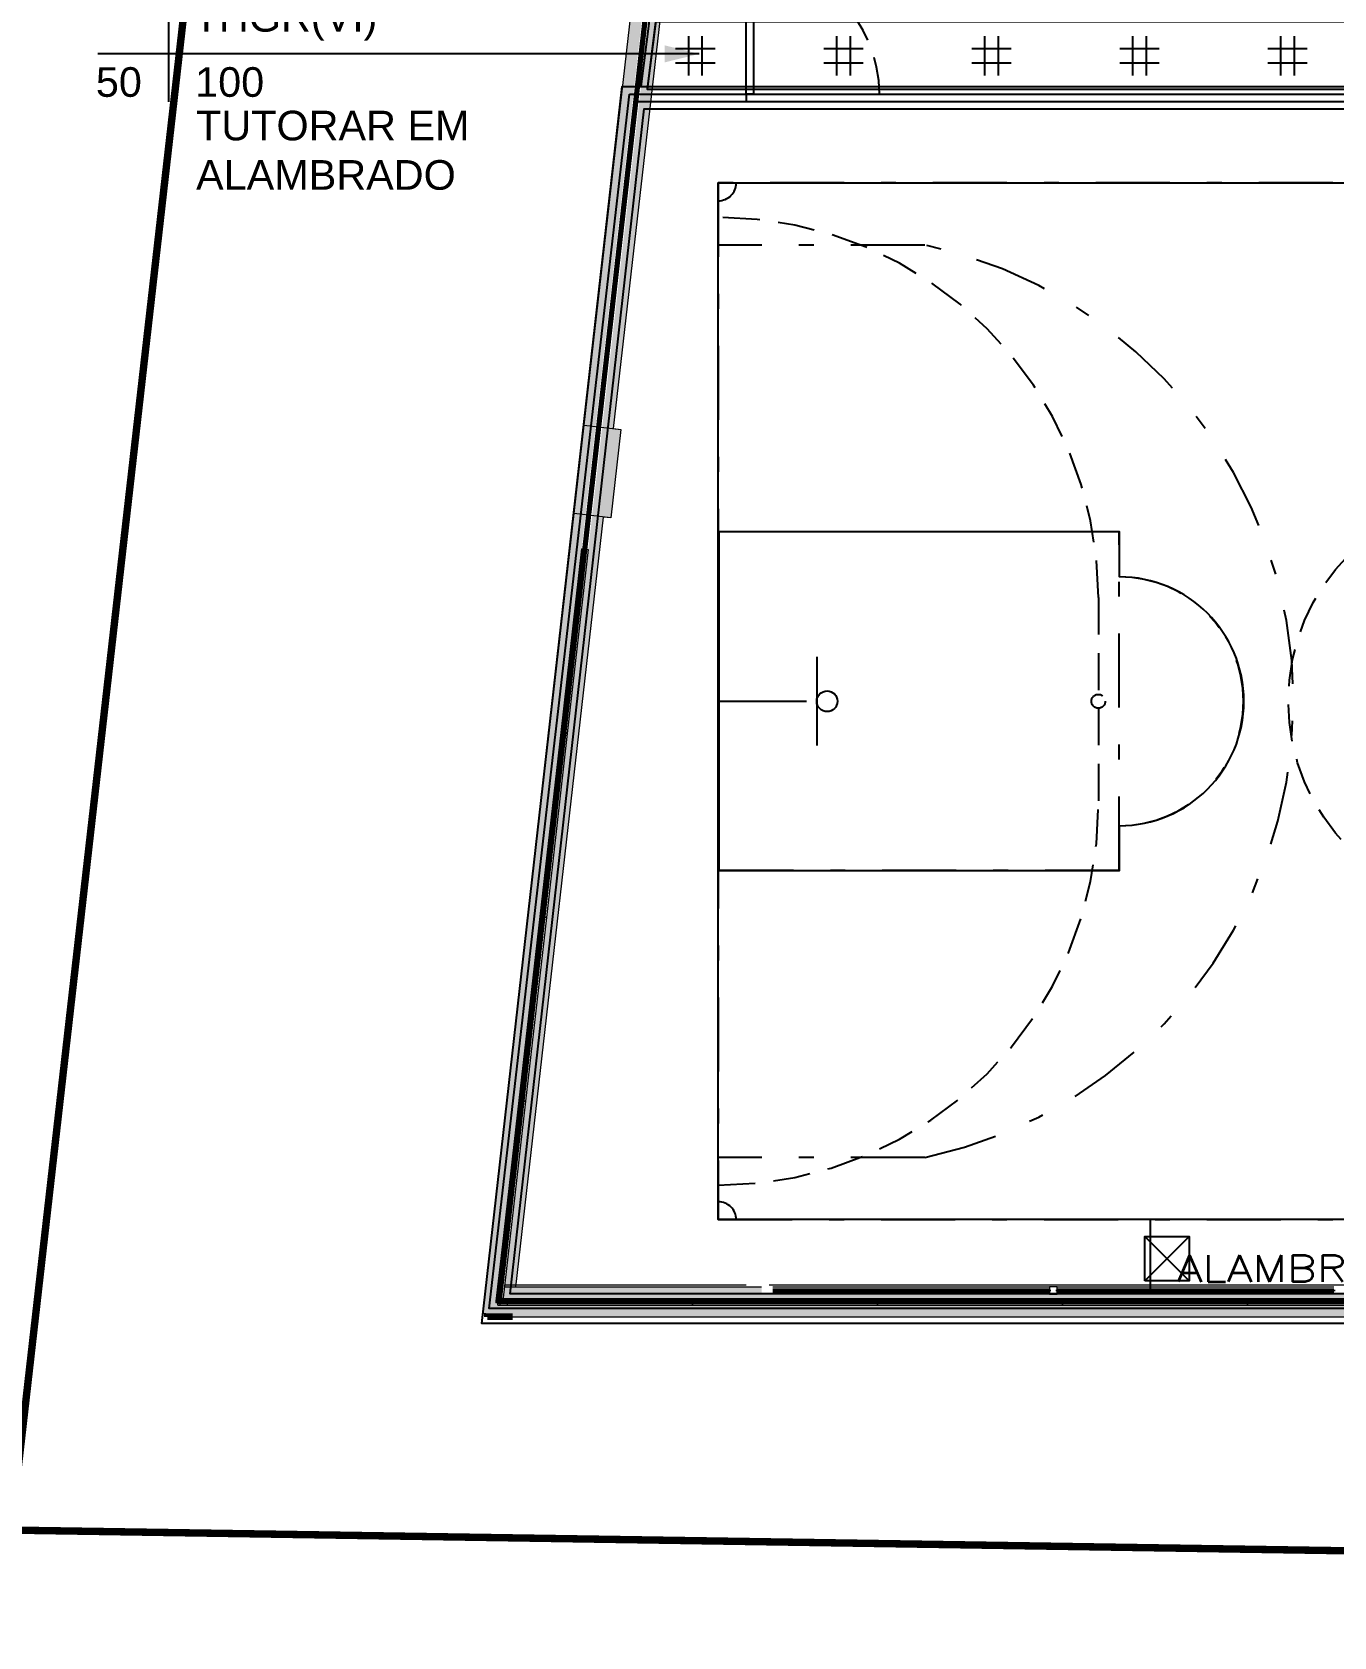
# Model space of a CAD drawing. Extents: x -14.2 to 52.3, y 2.5 to 90.9.
# Drawn here: x 0.6 to 9.39, y 3.66 to 14.5 of the extents above; entities that cross this region are included whole.
import ezdxf
from ezdxf.enums import TextEntityAlignment as Align

# ---------------------------------------------------------------- set-up
doc = ezdxf.new("R2010")
doc.units = 0
doc.linetypes.add('limpo_PINI-PSG-PE-0102-LAZ-R00$0$DASHDOT', pattern=[1, 0.5, -0.25, 0, -0.25])
doc.linetypes.add('limpo_PINI-PSG-PE-0102-LAZ-R00$0$HIDDEN', pattern=[0.375, 0.25, -0.125])
for name, color, linetype in [('FOR_CONTROL', 2, 'Continuous'), ('LEGENDA', 2, 'Continuous'), ('limpo_PINI-PSG-PE-0102-LAZ-R00$0$PA_CAIX', 1, 'Continuous'), ('limpo_PINI-PSG-PE-0102-LAZ-R00$0$PA_EXTE_1', 1, 'Continuous'), ('limpo_PINI-PSG-PE-0102-LAZ-R00$0$PA_EXTE_2', 2, 'Continuous'), ('limpo_PINI-PSG-PE-0102-LAZ-R00$0$PA_EXTE_3', 3, 'Continuous'), ('limpo_PINI-PSG-PE-0102-LAZ-R00$0$PA_LIDER', 12, 'Continuous'), ('limpo_PINI-PSG-PE-0102-LAZ-R00$0$PA_LIMI_TER', 32, 'limpo_PINI-PSG-PE-0102-LAZ-R00$0$DASHDOT'), ('limpo_PINI-PSG-PE-0102-LAZ-R00$0$PA_PISO_1', 11, 'Continuous'), ('limpo_PINI-PSG-PE-0102-LAZ-R00$0$PA_PISO_2', 15, 'Continuous'), ('limpo_PINI-PSG-PE-0102-LAZ-R00$0$PA_PROJ_S', 2, 'limpo_PINI-PSG-PE-0102-LAZ-R00$0$HIDDEN'), ('limpo_PINI-PSG-PE-0102-LAZ-R00$0$QUADROS', 1, 'Continuous'), ('limpo_PINI-PSG-PE-0102-LAZ-R00$0$XR_ARQT', 7, 'Continuous'), ('limpo_PINI-PSG-PE-0102-LAZ-R00$0$XR_ELET', 31, 'Continuous'), ('PLANTIO1', 2, 'Continuous'), ('XR_ARQT', 7, 'Continuous')]:
    doc.layers.add(name, color=color, linetype=linetype)
for name, color, linetype, lineweight in [('limpo_PINI-PSG-PE-0102-LAZ-R00$0$A-GLAZ-CURT', 52, 'Continuous', 5), ('limpo_PINI-PSG-PE-0102-LAZ-R00$0$A-GLAZ-CWMG', 1, 'Continuous', 5), ('limpo_PINI-PSG-PE-0102-LAZ-R00$0$A-WALL', 1, 'Continuous', 5), ('limpo_PINI-PSG-PE-0102-LAZ-R00$0$S-BEAM', 12, 'Continuous', 5), ('limpo_PINI-PSG-PE-0102-LAZ-R00$0$S-COLS', 52, 'Continuous', 5)]:
    doc.layers.add(name, color=color, linetype=linetype, lineweight=lineweight)
doc.layers.add('PA_VEGE_AUX2', color=6, linetype='Continuous', plot=False)
doc.styles.add('limpo_PINI-PSG-PE-0102-LAZ-R00$0$COTA', font='romans.shx', dxfattribs={"width": 1.25})
doc.styles.add('R80', font='arial.ttf', dxfattribs={"height": 0.2})

# ---------------------------------------------------------------- blocks, each defined once
blk = doc.blocks.new('*U490')
at = {"layer": 'limpo_PINI-PSG-PE-0102-LAZ-R00$0$PA_PROJ_S'}
for p, q in [((0, 7), (0, 3.547)), ((-2.683, 4.2), (-2.683, 3.547)), ((2.683, 4.2), (2.683, 3.547)), ((-2.683, 3.453), (-2.683, 2.8)), ((0, 3.453), (0, 0)), ((2.683, 3.453), (2.683, 2.8))]:
    blk.add_line(p, q, dxfattribs=at)
blk.add_lwpolyline([(5.25, 7), (5.25, 0), (-5.25, 0), (-5.25, 7), (5.25, 7)], dxfattribs=at)
for centre, radius in [((0, 3.5), 1.4), ((-2.683, 3.5), 0.0467), ((0, 3.5), 0.0467), ((2.683, 3.5), 0.0467)]:
    blk.add_circle(centre, radius, dxfattribs=at)
for centre, radius, start, end in [((-5.25, 7), 0.121, 270, 0), ((5.25, 7), 0.121, 180, 270), ((-5.25, 4.2), 2.567, 0, 90), ((5.25, 4.2), 2.567, 90, 180), ((-5.25, 2.8), 2.567, 270, 0), ((5.25, 2.8), 2.567, 180, 270), ((-5.25, 0), 0.121, 0, 90), ((5.25, 0), 0.121, 90, 180)]:
    blk.add_arc(centre, radius, start, end, dxfattribs=at)
blk = doc.blocks.new('*U489')
at = {"layer": 'limpo_PINI-PSG-PE-0102-LAZ-R00$0$PA_PISO_2', "linetype": 'limpo_PINI-PSG-PE-0102-LAZ-R00$0$DASHDOT'}
for p, q in [((0, 0), (0, 7)), ((0, 0), (0, 7)), ((-3.855, 6.58), (-5.25, 6.58)), ((3.851, 6.58), (5.247, 6.58)), ((-2.543, 4.643), (-5.25, 4.643)), ((-2.543, 2.357), (-2.543, 4.643)), ((2.54, 4.643), (5.247, 4.643)), ((2.54, 2.357), (2.54, 4.643)), ((-2.543, 2.357), (-5.25, 2.357)), ((2.54, 2.357), (5.247, 2.357)), ((-3.855, 0.42), (-5.25, 0.42)), ((3.851, 0.42), (5.247, 0.42)), ((-2.333, 0), (-2.333, -0.467)), ((2.333, 0), (2.333, -0.467))]:
    blk.add_line(p, q, dxfattribs=at)
at = {"layer": 'limpo_PINI-PSG-PE-0102-LAZ-R00$0$PA_PISO_2'}
for p, q in [((-4.583, 3.201), (-4.583, 3.799)), ((4.581, 3.199), (4.581, 3.796)), ((-5.25, 3.5), (-4.653, 3.5)), ((5.248, 3.497), (4.651, 3.497))]:
    blk.add_line(p, q, dxfattribs=at)
at = {"layer": 'limpo_PINI-PSG-PE-0102-LAZ-R00$0$PA_PISO_2', "linetype": 'limpo_PINI-PSG-PE-0102-LAZ-R00$0$DASHDOT'}
for points in [[(0, 7), (-5.25, 7), (-5.25, 0), (0, 0)], [(0, 7), (5.25, 7), (5.25, 0), (0, 0)]]:
    blk.add_lwpolyline(points, close=True, dxfattribs=at)
blk.add_circle((0.001, 3.5), 0.84, dxfattribs=at)
at = {"layer": 'limpo_PINI-PSG-PE-0102-LAZ-R00$0$PA_PISO_2'}
for centre in [(-4.515, 3.5), (4.513, 3.497)]:
    blk.add_circle(centre, 0.07, dxfattribs=at)
at = {"layer": 'limpo_PINI-PSG-PE-0102-LAZ-R00$0$PA_PISO_2', "linetype": 'limpo_PINI-PSG-PE-0102-LAZ-R00$0$DASHDOT'}
for centre, radius, start, end in [((-4.515, 3.5), 3.15, 282.1005, 77.8995), ((4.512, 3.5), 3.15, 102.1005, 257.8995), ((-2.543, 3.5), 0.84, 269.9864, 89.9864), ((2.54, 3.5), 0.84, 90.0136, 270.0136)]:
    blk.add_arc(centre, radius, start, end, dxfattribs=at)
blk = doc.blocks.new('limpo_PINI-PSG-PE-0102-LAZ-R00$0$PINI-EST-PE-1101-TQR-R20_rvt-1-5PPE_008_LAZER__P_A_0_09_')
at = {"layer": 'limpo_PINI-PSG-PE-0102-LAZ-R00$0$S-BEAM'}
h = blk.add_hatch(color=10, dxfattribs=at)
h.paths.add_polyline_path([(-3878, -12304), (-2931, -3991), (-2970, -3645), (-3955, -12296), (-3908, -12301)])
h.paths.add_polyline_path([(-4000, -12291), (-3000, -3509), (-2985, -3511), (-3031, -3097), (-4077, -12282), (-4064, -12283)])
h = blk.add_hatch(color=10, dxfattribs=at)
h.paths.add_polyline_path([(-4561, -18300), (-4552, -18222), (-4659, -18222), (-4659, -18207), (-4674, -18206), (-4068, -12887), (-4145, -12878), (-4760, -18277), (-4596, -18296)])
h.paths.add_polyline_path([(-4596, -18177), (-4547, -18177), (-3946, -12901), (-4023, -12892), (-4625, -18177)])
h.paths.add_polyline_path([(-4640, -18177), (-4640, -18177), (-4596, -17786)])
h = blk.add_hatch(color=50, dxfattribs=at)
h.paths.add_polyline_path([(32600, -18300), (32969, -18300), (32964, -18220), (32904, -18222), (-4552, -18222), (-4561, -18300), (31654, -18300)])
h.paths.add_polyline_path([(32600, -18192), (32904, -18192), (32904, -18192), (31654, -18192)])
h.paths.add_polyline_path([(32904, -18177), (32962, -18175), (32958, -18100), (8742, -18100), (8742, -18148), (-2878, -18148), (-2878, -18100), (-4539, -18100), (-4547, -18177), (32600, -18177)])
at = {"layer": 'limpo_PINI-PSG-PE-0102-LAZ-R00$0$S-COLS'}
h = blk.add_hatch(color=10, dxfattribs=at)
h.paths.add_polyline_path([(-3897, -12906), (-3829, -12310), (-3955, -12296), (-4023, -12892), (-3908, -12905)])
h.paths.add_polyline_path([(-4068, -12887), (-4000, -12291), (-4077, -12282), (-4145, -12878), (-4079, -12885)])
blk.add_hatch(color=10, dxfattribs=at).paths.add_polyline_path([(-4561, -18300), (-4730, -18281), (-4730, -18300)])
at = {"layer": 'limpo_PINI-PSG-PE-0102-LAZ-R00$0$S-BEAM', "color": 55, "lineweight": 18}
for p, q in [((-4077, -12282), (-3031, -3097)), ((-3878, -12304), (-2931, -3991)), ((-4760, -18277), (-4145, -12878)), ((-4539, -18100), (-3946, -12901)), ((-2878, -18100), (-4539, -18100)), ((-4760, -18277), (-4561, -18300)), ((-4561, -18300), (32969, -18300))]:
    blk.add_line(p, q, dxfattribs=at)
at = {"layer": 'limpo_PINI-PSG-PE-0102-LAZ-R00$0$S-COLS', "lineweight": 18}
for p, q in [((-4145, -12878), (-4077, -12282)), ((-4145, -12878), (-4077, -12282)), ((-4145, -12878), (-4077, -12282)), ((-4145, -12878), (-4077, -12282)), ((-4077, -12282), (-3829, -12310)), ((-4077, -12282), (-3829, -12310)), ((-3829, -12310), (-3897, -12906)), ((-3829, -12310), (-3897, -12906)), ((-3829, -12310), (-3897, -12906)), ((-3829, -12310), (-3897, -12906)), ((-3878, -12304), (-3829, -12310)), ((-3878, -12304), (-3829, -12310)), ((-3897, -12906), (-4145, -12878)), ((-3897, -12906), (-4145, -12878)), ((-3897, -12906), (-3946, -12901)), ((-3897, -12906), (-3946, -12901))]:
    blk.add_line(p, q, dxfattribs=at)
at = {"layer": 'limpo_PINI-PSG-PE-0102-LAZ-R00$0$S-COLS', "color": 250, "lineweight": 100}
for p, q in [((-4730, -18300), (-4730, -18281)), ((-4561, -18300), (-4730, -18300))]:
    blk.add_line(p, q, dxfattribs=at)
blk = doc.blocks.new('limpo_PINI-PSG-PE-0102-LAZ-R00$0$Parede básica _ DAA_GDC_VID_INFTY - ___-2044323-5PPE_008_LAZER__P_A_0_09_')
at = {"layer": 'limpo_PINI-PSG-PE-0102-LAZ-R00$0$A-WALL'}
for p, q in [((-4659, -18192), (-4659, -18177)), ((-4659, -18177), (-4656, -18177)), ((-4659, -18192), (-4657, -18192)), ((-4640, -18177), (-4596, -18177)), ((-4596, -18177), (-4596, -18192)), ((-4659, -18222), (-4659, -18207)), ((-4659, -18222), (-4596, -18222)), ((-4596, -18207), (-4596, -18222))]:
    blk.add_line(p, q, dxfattribs=at)
blk = doc.blocks.new('limpo_PINI-PSG-PE-0102-LAZ-R00$0$Parede básica _ DAA_GDC_VID_INFTY - ___-2044324-5PPE_008_LAZER__P_A_0_09_')
at = {"layer": 'limpo_PINI-PSG-PE-0102-LAZ-R00$0$A-WALL'}
for p, q in [((-4640, -18177), (-3346, -18177)), ((-3346, -18177), (-3346, -18192)), ((-4644, -18222), (-4644, -18207)), ((-4644, -18222), (-3346, -18222)), ((-3346, -18207), (-3346, -18222))]:
    blk.add_line(p, q, dxfattribs=at)
blk = doc.blocks.new('limpo_PINI-PSG-PE-0102-LAZ-R00$0$Parede básica _ DAA_GDC_VID_INFTY - ___-2044325-5PPE_008_LAZER__P_A_0_09_')
at = {"layer": 'limpo_PINI-PSG-PE-0102-LAZ-R00$0$A-WALL'}
for p, q in [((-3346, -18192), (-3346, -18177)), ((-3346, -18177), (-2096, -18177)), ((-2096, -18177), (-2096, -18192)), ((-3346, -18222), (-3346, -18207)), ((-3346, -18222), (-2096, -18222)), ((-2096, -18207), (-2096, -18222))]:
    blk.add_line(p, q, dxfattribs=at)
blk = doc.blocks.new('limpo_PINI-PSG-PE-0102-LAZ-R00$0$Parede básica _ DAA_GDC_VID_INFTY - ___-2044326-5PPE_008_LAZER__P_A_0_09_')
at = {"layer": 'limpo_PINI-PSG-PE-0102-LAZ-R00$0$A-WALL'}
for p, q in [((-2096, -18192), (-2096, -18177)), ((-2096, -18177), (-846, -18177)), ((-846, -18177), (-846, -18192)), ((-2096, -18222), (-2096, -18207)), ((-2096, -18222), (-846, -18222)), ((-846, -18207), (-846, -18222))]:
    blk.add_line(p, q, dxfattribs=at)
blk = doc.blocks.new('limpo_PINI-PSG-PE-0102-LAZ-R00$0$Parede básica _ DAA_GDC_VID_INFTY - ___-2044327-5PPE_008_LAZER__P_A_0_09_')
at = {"layer": 'limpo_PINI-PSG-PE-0102-LAZ-R00$0$A-WALL'}
for p, q in [((-846, -18192), (-846, -18177)), ((-846, -18177), (404, -18177)), ((404, -18177), (404, -18192)), ((-846, -18222), (-846, -18207)), ((-846, -18222), (404, -18222)), ((404, -18207), (404, -18222))]:
    blk.add_line(p, q, dxfattribs=at)
blk = doc.blocks.new('limpo_PINI-PSG-PE-0102-LAZ-R00$0$Parede básica _ DAA_GDC_VID_INFTY - ___-2044328-5PPE_008_LAZER__P_A_0_09_')
at = {"layer": 'limpo_PINI-PSG-PE-0102-LAZ-R00$0$A-WALL'}
for p, q in [((404, -18192), (404, -18177)), ((404, -18177), (1654, -18177)), ((1654, -18177), (1654, -18192)), ((404, -18222), (404, -18207)), ((404, -18222), (1654, -18222)), ((1654, -18207), (1654, -18222))]:
    blk.add_line(p, q, dxfattribs=at)
blk = doc.blocks.new('limpo_PINI-PSG-PE-0102-LAZ-R00$0$Parede básica _ DAA_GDC_VID_INFTY - ___-2044947-5PPE_008_LAZER__P_A_0_09_')
at = {"layer": 'limpo_PINI-PSG-PE-0102-LAZ-R00$0$A-WALL'}
for p, q in [((-4518, -16840), (-4674, -18206)), ((-4474, -16846), (-4627, -18192)), ((-4518, -16840), (-4503, -16842)), ((-4489, -16844), (-4474, -16846)), ((-4659, -18208), (-4674, -18206)), ((-4644, -18208), (-4644, -18209)), ((-4629, -18211), (-4644, -18209)), ((-4629, -18208), (-4629, -18211))]:
    blk.add_line(p, q, dxfattribs=at)
blk = doc.blocks.new('limpo_PINI-PSG-PE-0102-LAZ-R00$0$Parede básica _ DAA_GDC_VID_INFTY - ___-2044993-5PPE_008_LAZER__P_A_0_09_')
at = {"layer": 'limpo_PINI-PSG-PE-0102-LAZ-R00$0$A-WALL'}
for p, q in [((-4094, -13115), (-4235, -14357)), ((-4049, -13120), (-4191, -14362)), ((-4094, -13115), (-4079, -13116)), ((-4064, -13118), (-4049, -13120)), ((-4220, -14358), (-4235, -14357)), ((-4191, -14362), (-4206, -14360))]:
    blk.add_line(p, q, dxfattribs=at)
blk = doc.blocks.new('limpo_PINI-PSG-PE-0102-LAZ-R00$0$Parede básica _ DAA_GDC_VID_INFTY - ___-2044994-5PPE_008_LAZER__P_A_0_09_')
at = {"layer": 'limpo_PINI-PSG-PE-0102-LAZ-R00$0$A-WALL'}
for p, q in [((-4235, -14357), (-4377, -15599)), ((-4191, -14362), (-4332, -15604)), ((-4235, -14357), (-4220, -14358)), ((-4206, -14360), (-4191, -14362)), ((-4362, -15600), (-4377, -15599)), ((-4332, -15604), (-4347, -15602))]:
    blk.add_line(p, q, dxfattribs=at)
blk = doc.blocks.new('limpo_PINI-PSG-PE-0102-LAZ-R00$0$Parede básica _ DAA_GDC_VID_INFTY - ___-2044984-5PPE_008_LAZER__P_A_0_09_')
at = {"layer": 'limpo_PINI-PSG-PE-0102-LAZ-R00$0$A-WALL'}
for p, q in [((-4377, -15599), (-4518, -16840)), ((-4377, -15599), (-4362, -15600)), ((-4347, -15602), (-4332, -15604)), ((-4332, -15604), (-4474, -16846)), ((-4503, -16842), (-4518, -16840)), ((-4474, -16846), (-4489, -16844))]:
    blk.add_line(p, q, dxfattribs=at)
blk = doc.blocks.new('limpo_PINI-PSG-PE-0102-LAZ-R00$0$Montante retangular - 50 x 50-4339963-5PPE_008_LAZER__P_A_0_09_')
at = {"layer": 'limpo_PINI-PSG-PE-0102-LAZ-R00$0$A-GLAZ-CWMG', "lineweight": 15}
for p, q in [((-25, 25), (25, 25)), ((-25, -25), (-25, 25)), ((25, 25), (25, -25)), ((25, -25), (-25, -25))]:
    blk.add_line(p, q, dxfattribs=at)
blk = doc.blocks.new('limpo_PINI-PSG-PE-0102-LAZ-R00$0$Montante retangular - 50 x 50-4339966-5PPE_008_LAZER__P_A_0_09_')
at = {"layer": 'limpo_PINI-PSG-PE-0102-LAZ-R00$0$A-GLAZ-CWMG'}
for p, q in [((-883, -10100), (987, -10100)), ((987, -10150), (-883, -10150))]:
    blk.add_line(p, q, dxfattribs=at)
blk = doc.blocks.new('limpo_PINI-PSG-PE-0102-LAZ-R00$0$Montante retangular - 50 x 50-4339979-5PPE_008_LAZER__P_A_0_09_')
at = {"layer": 'limpo_PINI-PSG-PE-0102-LAZ-R00$0$A-GLAZ-CWMG'}
for p, q in [((6797, -10100), (8667, -10100)), ((8667, -10150), (6797, -10150)), ((8717, -10100), (8742, -10100))]:
    blk.add_line(p, q, dxfattribs=at)
blk = doc.blocks.new('limpo_PINI-PSG-PE-0102-LAZ-R00$0$A$C745163c0')
at = {"layer": 'limpo_PINI-PSG-PE-0102-LAZ-R00$0$A-WALL', "color": 170, "lineweight": 40}
for p, q in [((-9603, -9361), (-8637, -884)), ((-9052, -4391), (-10339, -15692)), ((-10324, -15692), (-9603, -9361)), ((-9900, -11843), (-9886, -11845)), ((-10042, -13085), (-10027, -13087)), ((-10169, -14329), (-10183, -14327)), ((-10339, -15692), (-4026, -15692)), ((-4026, -15677), (-10322, -15677)), ((-10276, -15692), (-10276, -15677)), ((-9026, -15692), (-9026, -15677)), ((-6613, -15603), (-8483, -15603)), ((-8483, -15613), (-6613, -15613)), ((-7776, -15692), (-7776, -15677)), ((-6613, -15613), (-6613, -15603)), ((-4693, -15603), (-6563, -15603)), ((-6563, -15603), (-6563, -15613)), ((-6563, -15613), (-4693, -15613)), ((-6526, -15692), (-6526, -15677)), ((-5276, -15692), (-5276, -15677)), ((-4693, -15613), (-4693, -15603))]:
    blk.add_line(p, q, dxfattribs=at)
at = {"layer": 'limpo_PINI-PSG-PE-0102-LAZ-R00$0$A-WALL'}
for p, q in [((-8663, -15585), (-10297, -15585)), ((-10295, -15570), (-8663, -15570)), ((-8508, -15570), (2992, -15570))]:
    blk.add_line(p, q, dxfattribs=at)
at = {"lineweight": 5}
blk.add_blockref('limpo_PINI-PSG-PE-0102-LAZ-R00$0$PINI-EST-PE-1101-TQR-R20_rvt-1-5PPE_008_LAZER__P_A_0_09_', (-5680, 2515), dxfattribs=at)
at = {"layer": 'limpo_PINI-PSG-PE-0102-LAZ-R00$0$A-GLAZ-CURT'}
for name in ['limpo_PINI-PSG-PE-0102-LAZ-R00$0$Parede básica _ DAA_GDC_VID_INFTY - ___-2044993-5PPE_008_LAZER__P_A_0_09_', 'limpo_PINI-PSG-PE-0102-LAZ-R00$0$Parede básica _ DAA_GDC_VID_INFTY - ___-2044994-5PPE_008_LAZER__P_A_0_09_', 'limpo_PINI-PSG-PE-0102-LAZ-R00$0$Parede básica _ DAA_GDC_VID_INFTY - ___-2044984-5PPE_008_LAZER__P_A_0_09_', 'limpo_PINI-PSG-PE-0102-LAZ-R00$0$Parede básica _ DAA_GDC_VID_INFTY - ___-2044947-5PPE_008_LAZER__P_A_0_09_', 'limpo_PINI-PSG-PE-0102-LAZ-R00$0$Parede básica _ DAA_GDC_VID_INFTY - ___-2044323-5PPE_008_LAZER__P_A_0_09_', 'limpo_PINI-PSG-PE-0102-LAZ-R00$0$Parede básica _ DAA_GDC_VID_INFTY - ___-2044324-5PPE_008_LAZER__P_A_0_09_', 'limpo_PINI-PSG-PE-0102-LAZ-R00$0$Parede básica _ DAA_GDC_VID_INFTY - ___-2044325-5PPE_008_LAZER__P_A_0_09_', 'limpo_PINI-PSG-PE-0102-LAZ-R00$0$Parede básica _ DAA_GDC_VID_INFTY - ___-2044326-5PPE_008_LAZER__P_A_0_09_', 'limpo_PINI-PSG-PE-0102-LAZ-R00$0$Parede básica _ DAA_GDC_VID_INFTY - ___-2044327-5PPE_008_LAZER__P_A_0_09_', 'limpo_PINI-PSG-PE-0102-LAZ-R00$0$Parede básica _ DAA_GDC_VID_INFTY - ___-2044328-5PPE_008_LAZER__P_A_0_09_']:
    blk.add_blockref(name, (-5680, 2515), dxfattribs=at)
at = {"layer": 'limpo_PINI-PSG-PE-0102-LAZ-R00$0$A-GLAZ-CWMG', "rotation": 180}
for name, p in [('limpo_PINI-PSG-PE-0102-LAZ-R00$0$Montante retangular - 50 x 50-4339979-5PPE_008_LAZER__P_A_0_09_', (184, -25733)), ('limpo_PINI-PSG-PE-0102-LAZ-R00$0$Montante retangular - 50 x 50-4339966-5PPE_008_LAZER__P_A_0_09_', (-5576, -25733))]:
    blk.add_blockref(name, p, dxfattribs=at)
at = {"layer": 'limpo_PINI-PSG-PE-0102-LAZ-R00$0$A-GLAZ-CWMG', "extrusion": (0, 0, -1)}
blk.add_blockref('limpo_PINI-PSG-PE-0102-LAZ-R00$0$Montante retangular - 50 x 50-4339963-5PPE_008_LAZER__P_A_0_09_', (6588, -15608), dxfattribs=at)
blk = doc.blocks.new('*U465', base_point=(68.129, -63.077))
for p, q in [((68.279, -62.927), (67.979, -63.227)), ((67.979, -62.927), (68.279, -63.227))]:
    blk.add_line(p, q)
blk.add_lwpolyline([(67.979, -63.227), (67.979, -62.927), (68.279, -62.927), (68.279, -63.227)], close=True)
blk = doc.blocks.new('limpo_PINI-PSG-PE-0102-LAZ-R00$0$A$Cf52f6f8c')
at = {"layer": 'limpo_PINI-PSG-PE-0102-LAZ-R00$0$QUADROS'}
blk.add_blockref('*U465', (-3.82, -15.394), dxfattribs=at)
blk = doc.blocks.new('limpo_PINI-PSG-PE-0102-LAZ-R00')
at = {"layer": 'limpo_PINI-PSG-PE-0102-LAZ-R00$0$XR_ARQT', "xscale": 0.001000000000038553, "yscale": 0.001000000000038553, "zscale": 0.001000000000038553}
blk.add_blockref('limpo_PINI-PSG-PE-0102-LAZ-R00$0$A$C745163c0', (14.124, 21.592), dxfattribs=at)
at = {"layer": 'limpo_PINI-PSG-PE-0102-LAZ-R00$0$PA_CAIX'}
blk.add_line((5.461, 14.062), (5.461, 14.012), dxfattribs=at)
blk.add_lwpolyline([(5.461, 14.062), (5.461, 14.962), (5.511, 14.962), (5.511, 14.062)], close=True, dxfattribs=at)
at = {"layer": 'limpo_PINI-PSG-PE-0102-LAZ-R00$0$PA_CAIX', "linetype": 'limpo_PINI-PSG-PE-0102-LAZ-R00$0$HIDDEN'}
blk.add_arc((5.461, 14.062), 0.9, 0, 90, dxfattribs=at)
at = {"layer": 'limpo_PINI-PSG-PE-0102-LAZ-R00$0$PA_EXTE_1'}
for points in [[(4.673, 14.062), (16.373, 14.062), (16.373, 5.862), (3.726, 5.862)], [(4.723, 14.012), (16.323, 14.012), (16.323, 5.912), (3.776, 5.912)]]:
    blk.add_lwpolyline(points, close=True, dxfattribs=at)
at = {"layer": 'limpo_PINI-PSG-PE-0102-LAZ-R00$0$PA_EXTE_3'}
blk.add_lwpolyline([(21.854, 11.821, 0.44409), (21.277, 13.188), (13.901, 15.761, 0.048648), (13.712, 15.807), (13.434, 15.807), (13.434, 14.567), (7.245, 14.567, -0.354267), (6.004, 15.652), (5.509, 20.092), (4.751, 14.112), (5.461, 14.112), (16.423, 14.112), (16.423, 13.267), (19.28, 12.063, -0.38665), (19.846, 10.843), (18.95, 8.557), (19.698, 8.557, 0.291473), (20.604, 9.134)], format="xyb", close=True, dxfattribs=at)
for points in [[(16.423, 7.057), (16.423, 5.762), (3.676, 5.762), (4.623, 14.112), (16.423, 14.112), (16.423, 5.762)], [(16.273, 7.057), (16.273, 5.962), (3.868, 5.962), (4.773, 13.962), (16.273, 13.962), (16.273, 8.557)]]:
    blk.add_lwpolyline(points, dxfattribs=at)
at = {"layer": 'limpo_PINI-PSG-PE-0102-LAZ-R00$0$PA_LIMI_TER', "const_width": 0.05, "flags": 128}
blk.add_lwpolyline([(0.497, 4.366), (45.476, 3.67), (49.077, 28.957), (49.729, 28.889), (52.343, 53.357), (-10.257, 53.134), (-13.381, 28.511), (2.923, 25.662)], close=True, dxfattribs=at)
at = {"layer": 'limpo_PINI-PSG-PE-0102-LAZ-R00$0$PA_PISO_1', "color": 251}
blk.add_lwpolyline([(15.773, 6.462), (5.273, 6.462), (5.273, 13.462), (15.773, 13.462)], close=True, dxfattribs=at)
blk.add_lwpolyline([(5.276, 8.819), (7.983, 8.819), (7.983, 9.122, 1), (7.983, 10.802), (7.983, 11.106), (5.276, 11.106), (5.276, 8.819)], format="xyb", dxfattribs=at)
at = {"layer": 'limpo_PINI-PSG-PE-0102-LAZ-R00$0$PA_EXTE_2'}
blk.add_blockref('*U489', (10.523, 6.462), dxfattribs=at)
at = {"layer": 'limpo_PINI-PSG-PE-0102-LAZ-R00$0$PA_PISO_2'}
blk.add_blockref('*U490', (10.523, 6.462), dxfattribs=at)
at = {"layer": 'limpo_PINI-PSG-PE-0102-LAZ-R00$0$XR_ELET'}
blk.add_blockref('limpo_PINI-PSG-PE-0102-LAZ-R00$0$A$Cf52f6f8c', (12.124, 21.592), dxfattribs=at)
at = {"layer": 'limpo_PINI-PSG-PE-0102-LAZ-R00$0$PA_LIDER', "color": 2, "insert": (8.37, 6.132), "char_height": 0.18, "attachment_point": 4, "style": 'limpo_PINI-PSG-PE-0102-LAZ-R00$0$COTA'}
blk.add_mtext('ALAMBRADO H=4m', dxfattribs=at)
blk = doc.blocks.new('PL80')
at = {"layer": 'PLANTIO1'}
for p, q in [((-0.047, 0.133), (-0.047, -0.133)), ((0.047, -0.133), (0.047, 0.133)), ((0.133, 0.047), (-0.133, 0.047)), ((-0.133, -0.047), (0.133, -0.047))]:
    blk.add_line(p, q, dxfattribs=at)
blk.add_lwpolyline([(-0.157, 0.031, 0.1, 0.1, 1), (-0.157, 0.031, 0, 0, 0)], format="xyseb", dxfattribs=at)
blk = doc.blocks.new('SETA')
blk.add_solid([(0, 0), (0.234, -0.058), (0.234, 0.058)])

msp = doc.modelspace()

# ---------------------------------------------------------------- linework, layer by layer
at = {"layer": 'FOR_CONTROL'}
msp.add_lwpolyline([(13.434, 14.56), (13.434, 14.567), (7.245, 14.567), (4.808, 14.567), (4.751, 14.112), (5.461, 14.112), (14.718, 14.112)], close=True, dxfattribs=at)
msp.add_lwpolyline([(13.434, 14.56), (13.434, 14.567), (7.245, 14.567), (4.808, 14.567), (4.751, 14.112), (5.461, 14.112), (14.718, 14.112)], close=True, dxfattribs=at)
at = {"layer": 'LEGENDA'}
for p, q in [((1.518, 14.674), (1.518, 14.026)), ((2.929, 14.35), (1.041, 14.35)), ((3.248, 14.35), (2.929, 14.35)), ((5.102, 14.35), (3.248, 14.35))]:
    msp.add_line(p, q, dxfattribs=at)
at = {"layer": 'PA_VEGE_AUX2'}
msp.add_lwpolyline([(21.809, 11.842, 0.444098), (21.261, 13.141), (13.885, 15.714, 0.043784), (13.712, 15.757), (13.434, 15.757), (13.434, 14.567), (7.245, 14.567, -0.354267), (6.004, 15.652), (5.509, 20.092), (4.751, 14.112), (5.461, 14.112), (16.423, 14.112), (16.423, 13.321), (19.299, 12.109, -0.387133), (19.893, 10.826), (19.024, 8.607), (19.705, 8.607, 0.289451), (20.559, 9.156)], format="xyb", close=True, dxfattribs=at)

# ---------------------------------------------------------------- block references
at = {"layer": 'LEGENDA', "rotation": 180}
msp.add_blockref('SETA', (5.102, 14.35), dxfattribs=at)
at = {"layer": 'PLANTIO1'}
for p in [(5.076, 14.336), (6.076, 14.336), (7.076, 14.336), (8.076, 14.336), (9.076, 14.336)]:
    msp.add_blockref('PL80', p, dxfattribs=at)

# ---------------------------------------------------------------- texts
at = {"layer": 'LEGENDA', "style": 'R80'}
msp.add_text('THGR(VI)', height=0.2, dxfattribs=at).set_placement((2.929, 14.44), align=Align.BOTTOM_RIGHT)
msp.add_text('50', height=0.2, dxfattribs=at).set_placement((1.338, 14.26), align=Align.TOP_RIGHT)
msp.add_text('100', height=0.2, dxfattribs=at).set_placement((1.698, 14.26), align=Align.TOP_LEFT)
at = {"layer": 'LEGENDA', "insert": (1.704, 13.966), "char_height": 0.2, "width": 1.93432, "attachment_point": 1, "style": 'R80'}
msp.add_mtext('TUTORAR EM ALAMBRADO ', dxfattribs=at)

# ---------------------------------------------------------------- next in the draw order: block references
at = {"layer": 'XR_ARQT'}
msp.add_blockref('limpo_PINI-PSG-PE-0102-LAZ-R00', (-0.042, 0.017), dxfattribs=at)

doc.saveas('drawing.dxf')
